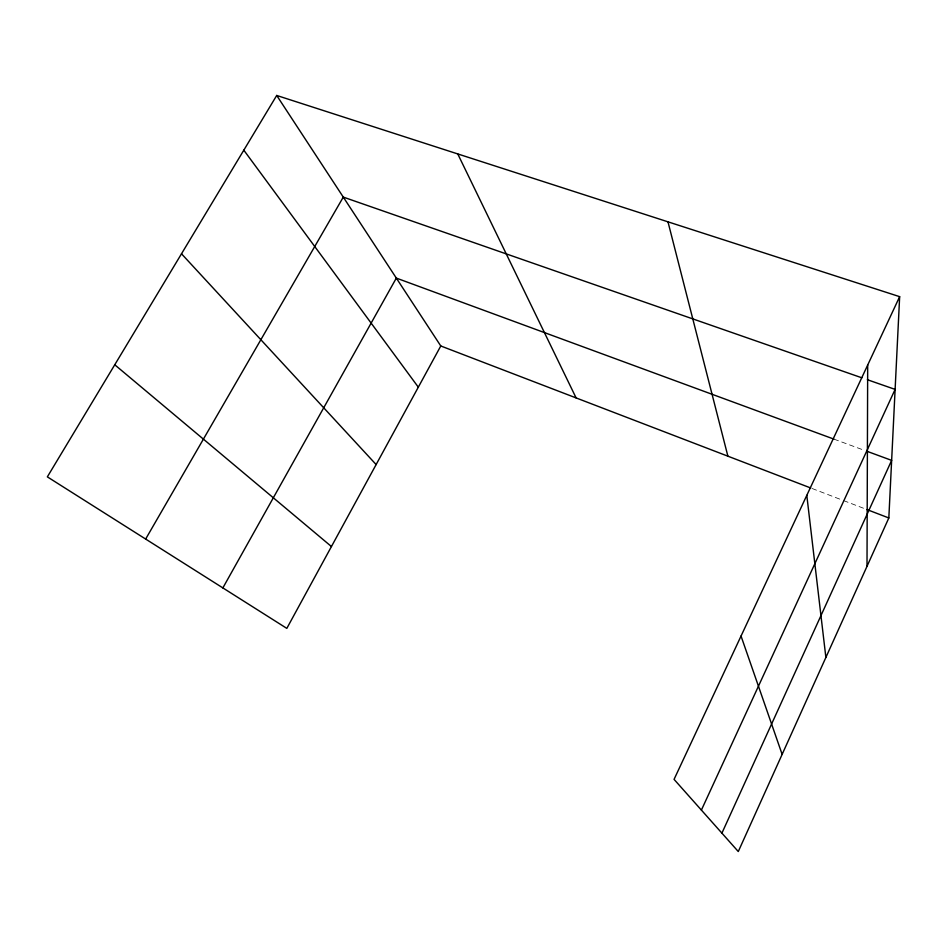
<?xml version="1.0" encoding="UTF-8"?>
<svg xmlns="http://www.w3.org/2000/svg" width="947" height="947" viewBox="0 0 947 947"><rect width="100%" height="100%" fill="white"/><g stroke="black" fill="none" stroke-linecap="round" stroke-linejoin="round"><path stroke-width="0.71" stroke-dasharray="4.74 3.55" d="M833.964 439.136L864.173 450.263M812.053 488.486L842.214 500.063M843.588 500.596L865.522 509.013"/><path stroke-width="1.42" d="M867.002 566.342L867.689 365.057M899.65 296.66L674.063 779.369L738.281 851.542L888.831 517.962L899.65 296.66L276.713 95.458L47.35 476.862L286.823 628.382L440.781 345.975L276.713 95.458M721.91 833.135L891.648 460.372L866.919 451.269M701.396 810.087L895.116 389.395L867.381 379.723M222.865 587.909L396.331 278.098L833.964 439.136M145.649 539.056L343.288 197.106L861.829 377.794M440.781 345.975L810.679 487.965M866.896 509.545L888.831 517.962M114.753 364.773L331.438 546.537M181.504 253.784L376.125 464.551M243.805 150.171L418.314 387.169M457.756 153.935L576.119 397.929M741.039 636.053L782.139 754.392M667.978 221.835L727.888 456.182M806.797 495.34L825.879 657.467"/></g></svg>
